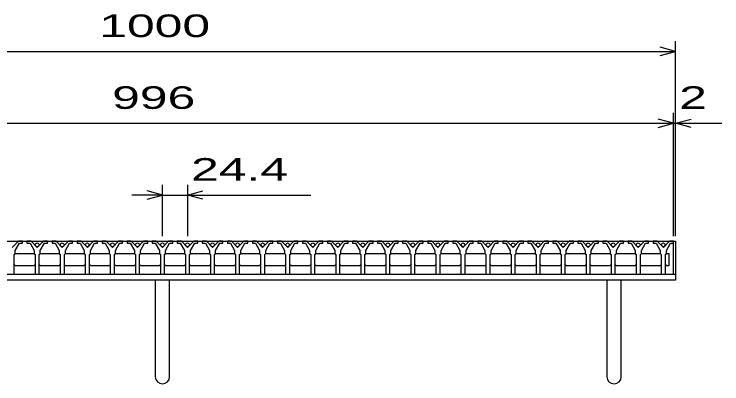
# Model space of a CAD drawing. Units: millimetres, scale not verified. Extents: x -1820 to 1731, y -1282 to 1054.
# Drawn here: x -1066 to -376, y -676 to -316 of the extents above; entities that cross this region are included whole.
import ezdxf
from ezdxf.enums import TextEntityAlignment as Align

# ---------------------------------------------------------------- set-up
doc = ezdxf.new("R2010")
doc.units = ezdxf.units.MM
doc.header["$LTSCALE"] = 10
for name, color, linetype, lineweight in [('16', 3, 'Continuous', 25), ('19', 6, 'Continuous', 25), ('22', 2, 'Continuous', 25)]:
    doc.layers.add(name, color=color, linetype=linetype, lineweight=lineweight)
doc.styles.add('ベクトル', font='')
doc.styles.get('ベクトル').set_extended_font_data('ベクトル')

msp = doc.modelspace()

# ---------------------------------------------------------------- linework, layer by layer
at = {"layer": '16'}
for p, q in [((-1419, -537), (-423, -537)), ((-1061.4, -537), (-1067.4, -543)), ((-1057.4, -537), (-1061.4, -537)), ((-1057.4, -539), (-1057.4, -537)), ((-1053, -537), (-1053, -539)), ((-1049, -537), (-1053, -537)), ((-1043, -543), (-1049, -537)), ((-1037, -537), (-1043, -543)), ((-1033, -537), (-1037, -537)), ((-1033, -539), (-1033, -537)), ((-1028.6, -537), (-1028.6, -539)), ((-1024.6, -537), (-1028.6, -537)), ((-1018.6, -543), (-1024.6, -537)), ((-1012.6, -537), (-1018.6, -543)), ((-1008.6, -537), (-1012.6, -537)), ((-1008.6, -539), (-1008.6, -537)), ((-1004.2, -537), (-1004.2, -539)), ((-1000.2, -537), (-1004.2, -537)), ((-994.2, -543), (-1000.2, -537)), ((-988.2, -537), (-994.2, -543)), ((-984.2, -537), (-988.2, -537)), ((-984.2, -539), (-984.2, -537)), ((-979.8, -537), (-979.8, -539)), ((-975.8, -537), (-979.8, -537)), ((-969.8, -543), (-975.8, -537)), ((-963.8, -537), (-969.8, -543)), ((-959.8, -537), (-963.8, -537)), ((-959.8, -539), (-959.8, -537)), ((-955.4, -537), (-955.4, -539)), ((-951.4, -537), (-955.4, -537)), ((-945.4, -543), (-951.4, -537)), ((-939.4, -537), (-945.4, -543)), ((-935.4, -537), (-939.4, -537)), ((-935.4, -539), (-935.4, -537)), ((-931, -537), (-931, -539)), ((-927, -537), (-931, -537)), ((-921, -543), (-927, -537)), ((-915, -537), (-921, -543)), ((-911, -537), (-915, -537)), ((-911, -539), (-911, -537)), ((-906.6, -537), (-906.6, -539)), ((-902.6, -537), (-906.6, -537)), ((-896.6, -543), (-902.6, -537)), ((-890.6, -537), (-896.6, -543)), ((-886.6, -537), (-890.6, -537)), ((-886.6, -539), (-886.6, -537)), ((-882.2, -537), (-882.2, -539)), ((-878.2, -537), (-882.2, -537)), ((-872.2, -543), (-878.2, -537)), ((-866.2, -537), (-872.2, -543)), ((-862.2, -537), (-866.2, -537)), ((-862.2, -539), (-862.2, -537)), ((-857.8, -537), (-857.8, -539)), ((-853.8, -537), (-857.8, -537)), ((-847.8, -543), (-853.8, -537)), ((-841.8, -537), (-847.8, -543)), ((-837.8, -537), (-841.8, -537)), ((-837.8, -539), (-837.8, -537)), ((-833.4, -537), (-833.4, -539)), ((-829.4, -537), (-833.4, -537)), ((-823.4, -543), (-829.4, -537)), ((-817.4, -537), (-823.4, -543)), ((-813.4, -537), (-817.4, -537)), ((-813.4, -539), (-813.4, -537)), ((-809, -537), (-809, -539)), ((-805, -537), (-809, -537)), ((-799, -543), (-805, -537)), ((-793, -537), (-799, -543)), ((-789, -537), (-793, -537)), ((-789, -539), (-789, -537)), ((-784.6, -537), (-784.6, -539)), ((-780.6, -537), (-784.6, -537)), ((-774.6, -543), (-780.6, -537)), ((-768.6, -537), (-774.6, -543)), ((-764.6, -537), (-768.6, -537)), ((-764.6, -539), (-764.6, -537)), ((-760.2, -537), (-760.2, -539)), ((-756.2, -537), (-760.2, -537)), ((-750.2, -543), (-756.2, -537)), ((-744.2, -537), (-750.2, -543)), ((-740.2, -537), (-744.2, -537)), ((-740.2, -539), (-740.2, -537)), ((-735.8, -537), (-735.8, -539)), ((-731.8, -537), (-735.8, -537)), ((-725.8, -543), (-731.8, -537)), ((-719.8, -537), (-725.8, -543)), ((-715.8, -537), (-719.8, -537)), ((-715.8, -539), (-715.8, -537)), ((-711.4, -537), (-711.4, -539)), ((-707.4, -537), (-711.4, -537)), ((-701.4, -543), (-707.4, -537)), ((-695.4, -537), (-701.4, -543)), ((-691.4, -537), (-695.4, -537)), ((-691.4, -539), (-691.4, -537)), ((-687, -537), (-687, -539)), ((-683, -537), (-687, -537)), ((-677, -543), (-683, -537)), ((-671, -537), (-677, -543)), ((-667, -537), (-671, -537)), ((-667, -539), (-667, -537)), ((-662.6, -537), (-662.6, -539)), ((-658.6, -537), (-662.6, -537)), ((-652.6, -543), (-658.6, -537)), ((-646.6, -537), (-652.6, -543)), ((-642.6, -537), (-646.6, -537)), ((-642.6, -539), (-642.6, -537)), ((-638.2, -537), (-638.2, -539)), ((-634.2, -537), (-638.2, -537)), ((-628.2, -543), (-634.2, -537)), ((-622.2, -537), (-628.2, -543)), ((-618.2, -537), (-622.2, -537)), ((-618.2, -539), (-618.2, -537)), ((-613.8, -537), (-613.8, -539)), ((-609.8, -537), (-613.8, -537)), ((-603.8, -543), (-609.8, -537)), ((-597.8, -537), (-603.8, -543)), ((-593.8, -537), (-597.8, -537)), ((-593.8, -539), (-593.8, -537)), ((-589.4, -537), (-589.4, -539)), ((-585.4, -537), (-589.4, -537)), ((-579.4, -543), (-585.4, -537)), ((-573.4, -537), (-579.4, -543)), ((-569.4, -537), (-573.4, -537)), ((-569.4, -539), (-569.4, -537)), ((-565, -537), (-565, -539)), ((-561, -537), (-565, -537)), ((-555, -543), (-561, -537)), ((-549, -537), (-555, -543)), ((-545, -537), (-549, -537)), ((-545, -539), (-545, -537)), ((-540.6, -537), (-540.6, -539)), ((-536.6, -537), (-540.6, -537)), ((-530.6, -543), (-536.6, -537)), ((-524.6, -537), (-530.6, -543)), ((-520.6, -537), (-524.6, -537)), ((-520.6, -539), (-520.6, -537)), ((-516.2, -537), (-516.2, -539)), ((-512.2, -537), (-516.2, -537)), ((-506.2, -543), (-512.2, -537)), ((-500.2, -537), (-506.2, -543)), ((-496.2, -537), (-500.2, -537)), ((-496.2, -539), (-496.2, -537)), ((-491.8, -537), (-491.8, -539)), ((-487.8, -537), (-491.8, -537)), ((-481.8, -543), (-487.8, -537)), ((-475.8, -537), (-481.8, -543)), ((-471.8, -537), (-475.8, -537)), ((-471.8, -539), (-471.8, -537)), ((-467.4, -537), (-467.4, -539)), ((-463.4, -537), (-467.4, -537)), ((-457.4, -543), (-463.4, -537)), ((-451.4, -537), (-457.4, -543)), ((-447.4, -537), (-451.4, -537)), ((-447.4, -539), (-447.4, -537)), ((-443, -537), (-443, -539)), ((-439, -537), (-443, -537)), ((-433, -543), (-439, -537)), ((-427, -537), (-433, -543)), ((-423, -537), (-427, -537)), ((-423, -539), (-423, -537)), ((-423, -569), (-423, -537)), ((-1064.4, -546), (-1060.4, -539)), ((-1060.4, -539), (-1057.4, -539)), ((-1053, -539), (-1050, -539)), ((-1050, -539), (-1046, -546)), ((-1040, -546), (-1036, -539)), ((-1036, -539), (-1033, -539)), ((-1028.6, -539), (-1025.6, -539)), ((-1025.6, -539), (-1021.6, -546)), ((-1015.6, -546), (-1011.6, -539)), ((-1011.6, -539), (-1008.6, -539)), ((-1004.2, -539), (-1001.2, -539)), ((-1001.2, -539), (-997.2, -546)), ((-991.2, -546), (-987.2, -539)), ((-987.2, -539), (-984.2, -539)), ((-979.8, -539), (-976.8, -539)), ((-976.8, -539), (-972.8, -546)), ((-966.8, -546), (-962.8, -539)), ((-962.8, -539), (-959.8, -539)), ((-955.4, -539), (-952.4, -539)), ((-952.4, -539), (-948.4, -546)), ((-942.4, -546), (-938.4, -539)), ((-938.4, -539), (-935.4, -539)), ((-931, -539), (-928, -539)), ((-928, -539), (-924, -546)), ((-918, -546), (-914, -539)), ((-914, -539), (-911, -539)), ((-906.6, -539), (-903.6, -539)), ((-903.6, -539), (-899.6, -546)), ((-893.6, -546), (-889.6, -539)), ((-889.6, -539), (-886.6, -539)), ((-882.2, -539), (-879.2, -539)), ((-879.2, -539), (-875.2, -546)), ((-869.2, -546), (-865.2, -539)), ((-865.2, -539), (-862.2, -539)), ((-857.8, -539), (-854.8, -539)), ((-854.8, -539), (-850.8, -546)), ((-844.8, -546), (-840.8, -539)), ((-840.8, -539), (-837.8, -539)), ((-833.4, -539), (-830.4, -539)), ((-830.4, -539), (-826.4, -546)), ((-820.4, -546), (-816.4, -539)), ((-816.4, -539), (-813.4, -539)), ((-809, -539), (-806, -539)), ((-806, -539), (-802, -546)), ((-796, -546), (-792, -539)), ((-792, -539), (-789, -539)), ((-784.6, -539), (-781.6, -539)), ((-781.6, -539), (-777.6, -546)), ((-771.6, -546), (-767.6, -539)), ((-767.6, -539), (-764.6, -539)), ((-760.2, -539), (-757.2, -539)), ((-757.2, -539), (-753.2, -546)), ((-747.2, -546), (-743.2, -539)), ((-743.2, -539), (-740.2, -539)), ((-735.8, -539), (-732.8, -539)), ((-732.8, -539), (-728.8, -546)), ((-722.8, -546), (-718.8, -539)), ((-718.8, -539), (-715.8, -539)), ((-711.4, -539), (-708.4, -539)), ((-708.4, -539), (-704.4, -546)), ((-698.4, -546), (-694.4, -539)), ((-694.4, -539), (-691.4, -539)), ((-687, -539), (-684, -539)), ((-684, -539), (-680, -546)), ((-674, -546), (-670, -539)), ((-670, -539), (-667, -539)), ((-662.6, -539), (-659.6, -539)), ((-659.6, -539), (-655.6, -546)), ((-649.6, -546), (-645.6, -539)), ((-645.6, -539), (-642.6, -539)), ((-638.2, -539), (-635.2, -539)), ((-635.2, -539), (-631.2, -546)), ((-625.2, -546), (-621.2, -539)), ((-621.2, -539), (-618.2, -539)), ((-613.8, -539), (-610.8, -539)), ((-610.8, -539), (-606.8, -546)), ((-600.8, -546), (-596.8, -539)), ((-596.8, -539), (-593.8, -539)), ((-589.4, -539), (-586.4, -539)), ((-586.4, -539), (-582.4, -546)), ((-576.4, -546), (-572.4, -539)), ((-572.4, -539), (-569.4, -539)), ((-565, -539), (-562, -539)), ((-562, -539), (-558, -546)), ((-552, -546), (-548, -539)), ((-548, -539), (-545, -539)), ((-540.6, -539), (-537.6, -539)), ((-537.6, -539), (-533.6, -546)), ((-527.6, -546), (-523.6, -539)), ((-523.6, -539), (-520.6, -539)), ((-516.2, -539), (-513.2, -539)), ((-513.2, -539), (-509.2, -546)), ((-503.2, -546), (-499.2, -539)), ((-499.2, -539), (-496.2, -539)), ((-491.8, -539), (-488.8, -539)), ((-488.8, -539), (-484.8, -546)), ((-478.8, -546), (-474.8, -539)), ((-474.8, -539), (-471.8, -539)), ((-467.4, -539), (-464.4, -539)), ((-464.4, -539), (-460.4, -546)), ((-454.4, -546), (-450.4, -539)), ((-450.4, -539), (-447.4, -539)), ((-443, -539), (-440, -539)), ((-440, -539), (-436, -546)), ((-430, -546), (-426, -539)), ((-426, -539), (-423, -539)), ((-1065.4, -550), (-1064.4, -549)), ((-1065.4, -569), (-1065.4, -550)), ((-1065.15, -550), (-1064.15, -549)), ((-1064.4, -549), (-1064.4, -546)), ((-1064.15, -549), (-1046.25, -549)), ((-1046.25, -549), (-1045.25, -550)), ((-1046, -546), (-1046, -549)), ((-1046, -549), (-1045, -550)), ((-1045, -550), (-1045, -569)), ((-1041, -550), (-1040, -549)), ((-1041, -569), (-1041, -550)), ((-1040.75, -550), (-1039.75, -549)), ((-1040, -549), (-1040, -546)), ((-1039.75, -549), (-1021.85, -549)), ((-1021.85, -549), (-1020.85, -550)), ((-1021.6, -546), (-1021.6, -549)), ((-1021.6, -549), (-1020.6, -550)), ((-1020.6, -550), (-1020.6, -569)), ((-1016.6, -550), (-1015.6, -549)), ((-1016.6, -569), (-1016.6, -550)), ((-1016.35, -550), (-1015.35, -549)), ((-1015.6, -549), (-1015.6, -546)), ((-1015.35, -549), (-997.45, -549)), ((-997.45, -549), (-996.45, -550)), ((-997.2, -546), (-997.2, -549)), ((-997.2, -549), (-996.2, -550)), ((-996.2, -550), (-996.2, -569)), ((-992.2, -550), (-991.2, -549)), ((-992.2, -569), (-992.2, -550)), ((-991.95, -550), (-990.95, -549)), ((-991.2, -549), (-991.2, -546)), ((-990.95, -549), (-973.05, -549)), ((-973.05, -549), (-972.05, -550)), ((-972.8, -546), (-972.8, -549)), ((-972.8, -549), (-971.8, -550)), ((-971.8, -550), (-971.8, -569)), ((-967.8, -550), (-966.8, -549)), ((-967.8, -569), (-967.8, -550)), ((-967.55, -550), (-966.55, -549)), ((-966.8, -549), (-966.8, -546)), ((-966.55, -549), (-948.65, -549)), ((-948.65, -549), (-947.65, -550)), ((-948.4, -546), (-948.4, -549)), ((-948.4, -549), (-947.4, -550)), ((-947.4, -550), (-947.4, -569)), ((-943.4, -550), (-942.4, -549)), ((-943.4, -569), (-943.4, -550)), ((-943.15, -550), (-942.15, -549)), ((-942.4, -549), (-942.4, -546)), ((-942.15, -549), (-924.25, -549)), ((-924.25, -549), (-923.25, -550)), ((-924, -546), (-924, -549)), ((-924, -549), (-923, -550)), ((-923, -550), (-923, -569)), ((-919, -550), (-918, -549)), ((-919, -569), (-919, -550)), ((-918.75, -550), (-917.75, -549)), ((-918, -549), (-918, -546)), ((-917.75, -549), (-899.85, -549)), ((-899.85, -549), (-898.85, -550)), ((-899.6, -546), (-899.6, -549)), ((-899.6, -549), (-898.6, -550)), ((-898.6, -550), (-898.6, -569)), ((-894.6, -550), (-893.6, -549)), ((-894.6, -569), (-894.6, -550)), ((-894.35, -550), (-893.35, -549)), ((-893.6, -549), (-893.6, -546)), ((-893.35, -549), (-875.45, -549)), ((-875.45, -549), (-874.45, -550)), ((-875.2, -546), (-875.2, -549)), ((-875.2, -549), (-874.2, -550)), ((-874.2, -550), (-874.2, -569)), ((-870.2, -550), (-869.2, -549)), ((-870.2, -569), (-870.2, -550)), ((-869.95, -550), (-868.95, -549)), ((-869.2, -549), (-869.2, -546)), ((-868.95, -549), (-851.05, -549)), ((-851.05, -549), (-850.05, -550)), ((-850.8, -546), (-850.8, -549)), ((-850.8, -549), (-849.8, -550)), ((-849.8, -550), (-849.8, -569)), ((-845.8, -550), (-844.8, -549)), ((-845.8, -569), (-845.8, -550)), ((-845.55, -550), (-844.55, -549)), ((-844.8, -549), (-844.8, -546)), ((-844.55, -549), (-826.65, -549)), ((-826.65, -549), (-825.65, -550)), ((-826.4, -546), (-826.4, -549)), ((-826.4, -549), (-825.4, -550)), ((-825.4, -550), (-825.4, -569)), ((-821.4, -550), (-820.4, -549)), ((-821.4, -569), (-821.4, -550)), ((-821.15, -550), (-820.15, -549)), ((-820.4, -549), (-820.4, -546)), ((-820.15, -549), (-802.25, -549)), ((-802.25, -549), (-801.25, -550)), ((-802, -546), (-802, -549)), ((-802, -549), (-801, -550)), ((-801, -550), (-801, -569)), ((-797, -550), (-796, -549)), ((-797, -569), (-797, -550)), ((-796.75, -550), (-795.75, -549)), ((-796, -549), (-796, -546)), ((-795.75, -549), (-777.85, -549)), ((-777.85, -549), (-776.85, -550)), ((-777.6, -546), (-777.6, -549)), ((-777.6, -549), (-776.6, -550)), ((-776.6, -550), (-776.6, -569)), ((-772.6, -550), (-771.6, -549)), ((-772.6, -569), (-772.6, -550)), ((-772.35, -550), (-771.35, -549)), ((-771.6, -549), (-771.6, -546)), ((-771.35, -549), (-753.45, -549)), ((-753.45, -549), (-752.45, -550)), ((-753.2, -546), (-753.2, -549)), ((-753.2, -549), (-752.2, -550)), ((-752.2, -550), (-752.2, -569)), ((-748.2, -550), (-747.2, -549)), ((-748.2, -569), (-748.2, -550)), ((-747.95, -550), (-746.95, -549)), ((-747.2, -549), (-747.2, -546)), ((-746.95, -549), (-729.05, -549)), ((-729.05, -549), (-728.05, -550)), ((-728.8, -546), (-728.8, -549)), ((-728.8, -549), (-727.8, -550)), ((-727.8, -550), (-727.8, -569)), ((-723.8, -550), (-722.8, -549)), ((-723.8, -569), (-723.8, -550)), ((-723.55, -550), (-722.55, -549)), ((-722.8, -549), (-722.8, -546)), ((-722.55, -549), (-704.65, -549)), ((-704.65, -549), (-703.65, -550)), ((-704.4, -546), (-704.4, -549)), ((-704.4, -549), (-703.4, -550)), ((-703.4, -550), (-703.4, -569)), ((-699.4, -550), (-698.4, -549)), ((-699.4, -569), (-699.4, -550)), ((-699.15, -550), (-698.15, -549)), ((-698.4, -549), (-698.4, -546)), ((-698.15, -549), (-680.25, -549)), ((-680.25, -549), (-679.25, -550)), ((-680, -546), (-680, -549)), ((-680, -549), (-679, -550)), ((-679, -550), (-679, -569)), ((-675, -550), (-674, -549)), ((-675, -569), (-675, -550)), ((-674.75, -550), (-673.75, -549)), ((-674, -549), (-674, -546)), ((-673.75, -549), (-655.85, -549)), ((-655.85, -549), (-654.85, -550)), ((-655.6, -546), (-655.6, -549)), ((-655.6, -549), (-654.6, -550)), ((-654.6, -550), (-654.6, -569)), ((-650.6, -550), (-649.6, -549)), ((-650.6, -569), (-650.6, -550)), ((-650.35, -550), (-649.35, -549)), ((-649.6, -549), (-649.6, -546)), ((-649.35, -549), (-631.45, -549)), ((-631.45, -549), (-630.45, -550)), ((-631.2, -546), (-631.2, -549)), ((-631.2, -549), (-630.2, -550)), ((-630.2, -550), (-630.2, -569)), ((-626.2, -550), (-625.2, -549)), ((-626.2, -569), (-626.2, -550)), ((-625.95, -550), (-624.95, -549)), ((-625.2, -549), (-625.2, -546)), ((-624.95, -549), (-607.05, -549)), ((-607.05, -549), (-606.05, -550)), ((-606.8, -546), (-606.8, -549)), ((-606.8, -549), (-605.8, -550)), ((-605.8, -550), (-605.8, -569)), ((-601.8, -550), (-600.8, -549)), ((-601.8, -569), (-601.8, -550)), ((-601.55, -550), (-600.55, -549)), ((-600.8, -549), (-600.8, -546)), ((-600.55, -549), (-582.65, -549)), ((-582.65, -549), (-581.65, -550)), ((-582.4, -546), (-582.4, -549)), ((-582.4, -549), (-581.4, -550)), ((-581.4, -550), (-581.4, -569)), ((-577.4, -550), (-576.4, -549)), ((-577.4, -569), (-577.4, -550)), ((-577.15, -550), (-576.15, -549)), ((-576.4, -549), (-576.4, -546)), ((-576.15, -549), (-558.25, -549)), ((-558.25, -549), (-557.25, -550)), ((-558, -546), (-558, -549)), ((-558, -549), (-557, -550)), ((-557, -550), (-557, -569)), ((-553, -550), (-552, -549)), ((-553, -569), (-553, -550)), ((-552.75, -550), (-551.75, -549)), ((-552, -549), (-552, -546)), ((-551.75, -549), (-533.85, -549)), ((-533.85, -549), (-532.85, -550)), ((-533.6, -546), (-533.6, -549)), ((-533.6, -549), (-532.6, -550)), ((-532.6, -550), (-532.6, -569)), ((-528.6, -550), (-527.6, -549)), ((-528.6, -569), (-528.6, -550)), ((-528.35, -550), (-527.35, -549)), ((-527.6, -549), (-527.6, -546)), ((-527.35, -549), (-509.45, -549)), ((-509.45, -549), (-508.45, -550)), ((-509.2, -546), (-509.2, -549)), ((-509.2, -549), (-508.2, -550)), ((-508.2, -550), (-508.2, -569)), ((-504.2, -550), (-503.2, -549)), ((-504.2, -569), (-504.2, -550)), ((-503.95, -550), (-502.95, -549)), ((-503.2, -549), (-503.2, -546)), ((-502.95, -549), (-485.05, -549)), ((-485.05, -549), (-484.05, -550)), ((-484.8, -546), (-484.8, -549)), ((-484.8, -549), (-483.8, -550)), ((-483.8, -550), (-483.8, -569)), ((-479.8, -550), (-478.8, -549)), ((-479.8, -569), (-479.8, -550)), ((-479.55, -550), (-478.55, -549)), ((-478.8, -549), (-478.8, -546)), ((-478.55, -549), (-460.65, -549)), ((-460.65, -549), (-459.65, -550)), ((-460.4, -546), (-460.4, -549)), ((-460.4, -549), (-459.4, -550)), ((-459.4, -550), (-459.4, -569)), ((-455.4, -550), (-454.4, -549)), ((-455.4, -569), (-455.4, -550)), ((-455.15, -550), (-454.15, -549)), ((-454.4, -549), (-454.4, -546)), ((-454.15, -549), (-436.25, -549)), ((-436.25, -549), (-435.25, -550)), ((-436, -546), (-436, -549)), ((-436, -549), (-435, -550)), ((-435, -550), (-435, -569)), ((-431, -550), (-430, -549)), ((-431, -569), (-431, -550)), ((-430.75, -550), (-429.75, -549)), ((-430, -549), (-430, -546)), ((-429.75, -549), (-427.75, -549)), ((-427.75, -549), (-427.75, -561)), ((-1064.15, -561), (-1065.15, -560)), ((-1046.25, -561), (-1064.15, -561)), ((-1045.25, -560), (-1046.25, -561)), ((-1039.75, -561), (-1040.75, -560)), ((-1021.85, -561), (-1039.75, -561)), ((-1020.85, -560), (-1021.85, -561)), ((-1015.35, -561), (-1016.35, -560)), ((-997.45, -561), (-1015.35, -561)), ((-996.45, -560), (-997.45, -561)), ((-990.95, -561), (-991.95, -560)), ((-973.05, -561), (-990.95, -561)), ((-972.05, -560), (-973.05, -561)), ((-966.55, -561), (-967.55, -560)), ((-948.65, -561), (-966.55, -561)), ((-947.65, -560), (-948.65, -561)), ((-942.15, -561), (-943.15, -560)), ((-924.25, -561), (-942.15, -561)), ((-923.25, -560), (-924.25, -561)), ((-917.75, -561), (-918.75, -560)), ((-899.85, -561), (-917.75, -561)), ((-898.85, -560), (-899.85, -561)), ((-893.35, -561), (-894.35, -560)), ((-875.45, -561), (-893.35, -561)), ((-874.45, -560), (-875.45, -561)), ((-868.95, -561), (-869.95, -560)), ((-851.05, -561), (-868.95, -561)), ((-850.05, -560), (-851.05, -561)), ((-844.55, -561), (-845.55, -560)), ((-826.65, -561), (-844.55, -561)), ((-825.65, -560), (-826.65, -561)), ((-820.15, -561), (-821.15, -560)), ((-802.25, -561), (-820.15, -561)), ((-801.25, -560), (-802.25, -561)), ((-795.75, -561), (-796.75, -560)), ((-777.85, -561), (-795.75, -561)), ((-776.85, -560), (-777.85, -561)), ((-771.35, -561), (-772.35, -560)), ((-753.45, -561), (-771.35, -561)), ((-752.45, -560), (-753.45, -561)), ((-746.95, -561), (-747.95, -560)), ((-729.05, -561), (-746.95, -561)), ((-728.05, -560), (-729.05, -561)), ((-722.55, -561), (-723.55, -560)), ((-704.65, -561), (-722.55, -561)), ((-703.65, -560), (-704.65, -561)), ((-698.15, -561), (-699.15, -560)), ((-680.25, -561), (-698.15, -561)), ((-679.25, -560), (-680.25, -561)), ((-673.75, -561), (-674.75, -560)), ((-655.85, -561), (-673.75, -561)), ((-654.85, -560), (-655.85, -561)), ((-649.35, -561), (-650.35, -560)), ((-631.45, -561), (-649.35, -561)), ((-630.45, -560), (-631.45, -561)), ((-624.95, -561), (-625.95, -560)), ((-607.05, -561), (-624.95, -561)), ((-606.05, -560), (-607.05, -561)), ((-600.55, -561), (-601.55, -560)), ((-582.65, -561), (-600.55, -561)), ((-581.65, -560), (-582.65, -561)), ((-576.15, -561), (-577.15, -560)), ((-558.25, -561), (-576.15, -561)), ((-557.25, -560), (-558.25, -561)), ((-551.75, -561), (-552.75, -560)), ((-533.85, -561), (-551.75, -561)), ((-532.85, -560), (-533.85, -561)), ((-527.35, -561), (-528.35, -560)), ((-509.45, -561), (-527.35, -561)), ((-508.45, -560), (-509.45, -561)), ((-502.95, -561), (-503.95, -560)), ((-485.05, -561), (-502.95, -561)), ((-484.05, -560), (-485.05, -561)), ((-478.55, -561), (-479.55, -560)), ((-460.65, -561), (-478.55, -561)), ((-459.65, -560), (-460.65, -561)), ((-454.15, -561), (-455.15, -560)), ((-436.25, -561), (-454.15, -561)), ((-435.25, -560), (-436.25, -561)), ((-429.75, -561), (-430.75, -560)), ((-427.75, -561), (-429.75, -561)), ((-1419, -569), (-423, -569)), ((-1069.4, -569), (-1065.4, -569)), ((-1045, -569), (-1041, -569)), ((-1020.6, -569), (-1016.6, -569)), ((-996.2, -569), (-992.2, -569)), ((-971.8, -569), (-967.8, -569)), ((-947.4, -569), (-943.4, -569)), ((-923, -569), (-919, -569)), ((-898.6, -569), (-894.6, -569)), ((-874.2, -569), (-870.2, -569)), ((-849.8, -569), (-845.8, -569)), ((-825.4, -569), (-821.4, -569)), ((-801, -569), (-797, -569)), ((-776.6, -569), (-772.6, -569)), ((-752.2, -569), (-748.2, -569)), ((-727.8, -569), (-723.8, -569)), ((-703.4, -569), (-699.4, -569)), ((-679, -569), (-675, -569)), ((-654.6, -569), (-650.6, -569)), ((-630.2, -569), (-626.2, -569)), ((-605.8, -569), (-601.8, -569)), ((-581.4, -569), (-577.4, -569)), ((-557, -569), (-553, -569)), ((-532.6, -569), (-528.6, -569)), ((-508.2, -569), (-504.2, -569)), ((-483.8, -569), (-479.8, -569)), ((-459.4, -569), (-455.4, -569)), ((-435, -569), (-431, -569))]:
    msp.add_line(p, q, dxfattribs=at)
for centre in [(-1043, -540.5), (-1018.6, -540.5), (-994.2, -540.5), (-969.8, -540.5), (-945.4, -540.5), (-921, -540.5), (-896.6, -540.5), (-872.2, -540.5), (-847.8, -540.5), (-823.4, -540.5), (-799, -540.5), (-774.6, -540.5), (-750.2, -540.5), (-725.8, -540.5), (-701.4, -540.5), (-677, -540.5), (-652.6, -540.5), (-628.2, -540.5), (-603.8, -540.5), (-579.4, -540.5), (-555, -540.5), (-530.6, -540.5), (-506.2, -540.5), (-481.8, -540.5), (-457.4, -540.5), (-433, -540.5)]:
    msp.add_circle(centre, 1.8, dxfattribs=at)
at = {"layer": '19'}
for p, q in [((-423, -537), (-421, -537)), ((-421, -537), (-421, -569)), ((-1421, -569), (-421, -569)), ((-421, -569), (-421, -575)), ((-421, -575), (-1421, -575)), ((-928, -575), (-928, -669)), ((-914, -669), (-914, -575)), ((-488, -575), (-488, -669)), ((-474, -669), (-474, -575))]:
    msp.add_line(p, q, dxfattribs=at)
for centre in [(-921, -669), (-481, -669)]:
    msp.add_arc(centre, 7, 180, 0, dxfattribs=at)
at = {"layer": '22', "color": 4}
for p, q in [((-421, -532), (-421, -342)), ((-421, -352), (-436, -348)), ((-1421, -352), (-421, -352)), ((-436, -356), (-421, -352)), ((-423, -532), (-423, -412)), ((-421, -532), (-421, -412)), ((-423, -422), (-438, -418)), ((-421, -422), (-406, -418)), ((-1419, -422), (-423, -422)), ((-438, -426), (-423, -422)), ((-423, -422), (-421, -422)), ((-406, -426), (-421, -422)), ((-421, -422), (-376, -422)), ((-921, -532), (-921, -482)), ((-896.6, -482), (-896.6, -532)), ((-921, -492), (-936, -488)), ((-896.6, -492), (-881.6, -488)), ((-921, -492), (-951, -492)), ((-936, -496), (-921, -492)), ((-921, -492), (-896.6, -492)), ((-881.6, -496), (-896.6, -492)), ((-896.6, -492), (-776.6, -492))]:
    msp.add_line(p, q, dxfattribs=at)

# ---------------------------------------------------------------- texts
at = {"layer": '22', "style": 'ベクトル', "width": 1.65}
for s, p in [(' 1000 ', (-996, -327)), (' 996 ', (-983.5, -397)), (' 2 ', (-431, -397)), (' 24.4 ', (-906.6, -467))]:
    msp.add_text(s, height=21.99, dxfattribs=at).set_placement(p, align=Align.MIDDLE_LEFT)

doc.saveas('drawing.dxf')
